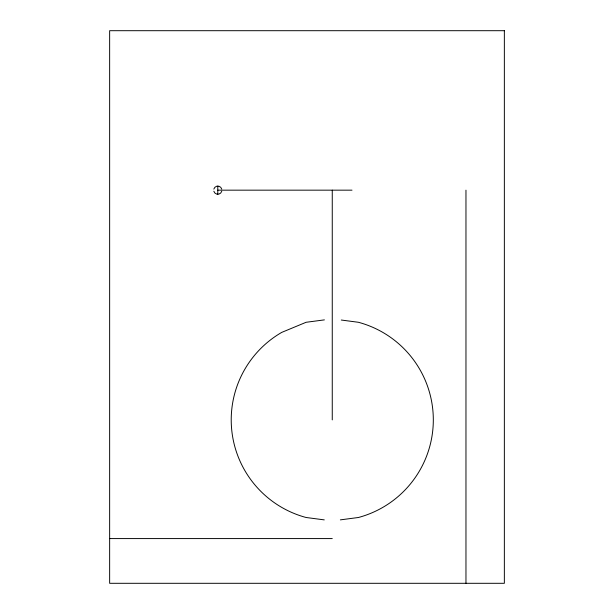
<?xml version="1.0" encoding="UTF-8"?>
<svg xmlns="http://www.w3.org/2000/svg" width="614" height="614" viewBox="0 0 614 614"><rect width="100%" height="100%" fill="white"/><g stroke="black" fill="none" stroke-linecap="round" stroke-linejoin="round"><path stroke-width="0.92" d="M324.399 319.879L306.11 322.281L281.742 332.381A101.049 101.049 0 0 0 306.11 517.495L324.269 519.881M340.371 519.866L358.415 517.495A101.049 101.049 0 0 0 358.415 322.281L341.292 320.032M217.793 190.163L351.999 190.163M109.645 538.578L332.258 538.578M465.965 190.163L465.965 583.3M332.258 190.163L332.258 419.892M217.793 186.057L217.793 194.27M221.761 191.23A4.106 4.106 0 0 1 213.833 191.23M213.833 189.104A4.106 4.106 0 0 1 221.761 189.104M504.355 30.7L109.645 30.7L109.645 583.3L504.355 583.3L504.355 30.7"/></g></svg>
